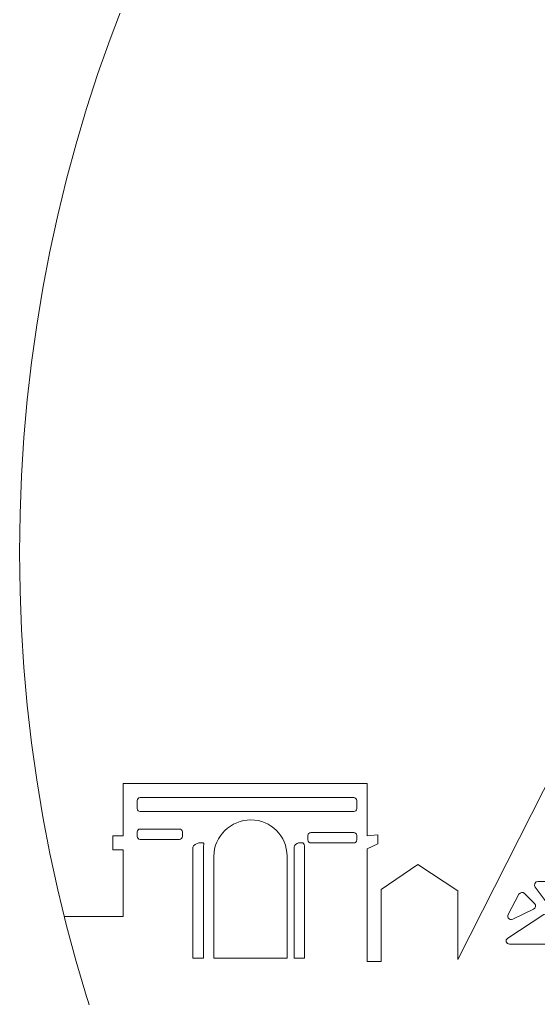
# Model space of a CAD drawing. Header units: millimetres. Extents: x 257 to 559, y -142 to 160.
# Drawn here: x 256.6 to 309.1, y -36.5 to 62.5 of the extents above; entities that cross this region are included whole.
import ezdxf

# ---------------------------------------------------------------- set-up
doc = ezdxf.new("R2010")
doc.units = ezdxf.units.MM
doc.header["$MEASUREMENT"] = 0
doc.layers.add('layer 1', color=7, linetype='Continuous')

msp = doc.modelspace()

# ---------------------------------------------------------------- linework, layer by layer
at = {"layer": 'layer 1', "color": 30, "lineweight": 20}
msp.add_ellipse((407.5945, 8.5706), major_axis=(0, 151.0001), ratio=0.9999993, dxfattribs=at)
at = {"layer": 'layer 1', "color": 250, "lineweight": 9}
for points, knots in [([(355.9065, 2.8414), (355.9065, 2.8414), (354.3998, 2.8414), (354.3998, 2.8414), (354.3998, 2.8414), (354.3998, 2.8414), (346.8136, 27.6247), (346.8136, 27.6247), (346.8136, 27.6247), (346.8136, 27.6247), (346.8136, 32.5777), (346.8136, 32.5777), (346.8136, 32.5777), (346.8136, 32.5777), (344.8317, 32.546), (344.8317, 32.546), (344.8317, 32.546), (344.8317, 32.546), (341.9358, 57.498), (341.9358, 57.498), (341.9358, 57.498), (341.9358, 57.498), (341.2958, 70.1345), (341.2958, 70.1345), (341.2958, 70.1345), (341.2958, 70.1345), (340.8168, 72.932), (340.8168, 72.932), (340.8168, 72.932), (340.8168, 72.932), (339.0324, 110.3021), (339.0324, 110.3021), (339.0324, 110.3021), (339.0324, 110.3021), (340.4347, 114.4998), (340.4347, 114.4998), (340.4347, 114.4998), (340.4347, 114.4998), (340.3387, 116.5953), (340.3387, 116.5953), (340.3387, 116.5953), (340.3387, 116.5953), (338.6398, 118.1969), (338.3399, 120.0952), (338.3399, 120.0952), (338.04, 121.9928), (336.8448, 121.6929), (336.4427, 122.4937), (336.4427, 122.4937), (336.044, 123.291), (335.9456, 127.687), (335.8433, 128.9887), (335.8433, 128.9887), (335.7833, 129.768), (335.5925, 132.4248), (335.5889, 134.4212), (335.5889, 134.4212), (335.155, 134.1742), (334.8192, 133.9241), (334.1136, 133.6701), (334.1136, 133.6701), (334.1136, 133.6701), (334.1136, 129.5916), (334.1136, 129.5916), (334.1136, 129.5916), (334.1136, 129.5916), (333.7686, 128.7873), (333.7686, 128.7873), (333.7686, 128.7873), (333.7686, 128.7873), (334.0293, 123.3898), (333.2285, 122.4937), (333.2285, 122.4937), (332.4312, 121.5945), (331.2914, 121.3931), (331.2914, 121.3931), (331.2914, 121.3931), (331.2914, 121.3931), (331.2914, 117.2444), (331.2914, 117.2444), (331.2914, 117.2444), (331.2914, 117.2444), (329.5741, 115.8968), (329.5741, 115.8968), (329.5741, 115.8968), (329.5741, 115.8968), (329.9625, 112.0021), (330.3611, 110.6016), (330.3611, 110.6016), (330.7598, 109.2046), (330.8042, 109.0035), (330.8042, 108.0055), (330.8042, 108.0055), (330.8042, 107.0033), (329.729, 78.4283), (329.729, 78.4283), (329.729, 78.4283), (329.729, 78.4283), (328.4385, 52.8484), (328.4385, 52.8484), (328.4385, 52.8484), (328.4385, 52.8484), (327.3466, 37.5625), (327.3466, 37.5625), (327.3466, 37.5625), (327.3466, 37.5625), (325.9659, 31.9674), (325.9659, 31.9674), (325.9659, 31.9674), (325.9659, 31.9674), (323.8831, 31.7664), (323.8831, 31.7664), (323.8831, 31.7664), (323.8831, 31.7664), (323.8831, 28.6972), (323.8831, 28.6972), (323.8831, 28.6972), (323.8831, 28.6972), (325.5771, 27.7694), (325.5771, 27.7694), (325.5771, 27.7694), (325.5771, 27.7694), (324.1487, 23.6115), (324.1487, 23.6115), (324.1487, 23.6115), (324.1487, 23.6115), (319.0585, 2.8414), (319.0585, 2.8414), (319.0585, 2.8414), (319.0585, 2.8414), (315.7692, 2.8414), (315.7692, 2.8414), (315.7692, 2.8414), (315.7692, 2.8414), (315.7692, -0.2306), (315.7692, -0.2306), (315.7692, -0.2306), (315.7692, -0.2306), (317.0709, -0.8056), (317.0709, -0.8056), (317.0709, -0.8056), (317.0709, -0.8056), (300.9525, -32.58), (300.9525, -32.58), (300.9525, -32.58), (300.9525, -32.58), (300.9525, -25.6306), (300.9525, -25.6306), (300.9525, -25.6306), (300.9525, -25.6306), (296.9062, -22.9883), (296.9062, -22.9883), (296.9062, -22.9883), (296.9062, -22.9883), (293.1914, -25.486), (293.1914, -25.486), (293.1914, -25.486), (293.1914, -25.486), (293.1914, -32.7892), (293.1914, -32.7892), (293.1914, -32.7892), (293.1914, -32.7892), (291.7803, -32.7892), (291.7803, -32.7892), (291.7803, -32.7892), (291.7803, -32.7892), (291.7803, -21.3973), (291.7803, -21.3973), (291.7803, -21.3973), (291.7803, -21.3973), (292.8386, -20.8893), (292.8386, -20.8893), (292.8386, -20.8893), (292.8386, -20.8893), (292.8386, -19.9861), (292.8386, -19.9861), (292.8386, -19.9861), (292.8386, -19.9861), (291.7803, -20.0885), (291.7803, -20.0885), (291.7803, -20.0885), (291.7803, -20.0885), (291.7803, -14.7975), (291.7803, -14.7975), (291.7803, -14.7975), (291.7803, -14.7975), (267.0859, -14.7975), (267.0859, -14.7975), (267.0859, -14.7975), (267.0859, -14.7975), (267.0859, -20.0892), (267.0859, -20.0892), (267.0859, -20.0892), (267.0859, -20.0892), (266.0275, -20.0892), (266.0275, -20.0892), (266.0275, -20.0892), (266.0275, -20.0892), (266.0275, -21.5003), (266.0275, -21.5003), (266.0275, -21.5003), (266.0275, -21.5003), (267.0859, -21.5003), (267.0859, -21.5003), (267.0859, -21.5003), (267.0859, -21.5003), (267.0859, -28.2329), (267.0859, -28.2329)], [0, 0, 0, 0, 0.0188679, 0.0188679, 0.0188679, 0.0188679, 0.0377358, 0.0377358, 0.0377358, 0.0377358, 0.0566038, 0.0566038, 0.0566038, 0.0566038, 0.0754717, 0.0754717, 0.0754717, 0.0754717, 0.0943396, 0.0943396, 0.0943396, 0.0943396, 0.1132075, 0.1132075, 0.1132075, 0.1132075, 0.1320755, 0.1320755, 0.1320755, 0.1320755, 0.1509434, 0.1509434, 0.1509434, 0.1509434, 0.1698113, 0.1698113, 0.1698113, 0.1698113, 0.1886792, 0.1886792, 0.1886792, 0.1886792, 0.2075472, 0.2075472, 0.2075472, 0.2075472, 0.2264151, 0.2264151, 0.2264151, 0.2264151, 0.245283, 0.245283, 0.245283, 0.245283, 0.2641509, 0.2641509, 0.2641509, 0.2641509, 0.2830189, 0.2830189, 0.2830189, 0.2830189, 0.3018868, 0.3018868, 0.3018868, 0.3018868, 0.3207547, 0.3207547, 0.3207547, 0.3207547, 0.3396226, 0.3396226, 0.3396226, 0.3396226, 0.3584906, 0.3584906, 0.3584906, 0.3584906, 0.3773585, 0.3773585, 0.3773585, 0.3773585, 0.3962264, 0.3962264, 0.3962264, 0.3962264, 0.4150943, 0.4150943, 0.4150943, 0.4150943, 0.4339623, 0.4339623, 0.4339623, 0.4339623, 0.4528302, 0.4528302, 0.4528302, 0.4528302, 0.4716981, 0.4716981, 0.4716981, 0.4716981, 0.490566, 0.490566, 0.490566, 0.490566, 0.509434, 0.509434, 0.509434, 0.509434, 0.5283019, 0.5283019, 0.5283019, 0.5283019, 0.5471698, 0.5471698, 0.5471698, 0.5471698, 0.5660377, 0.5660377, 0.5660377, 0.5660377, 0.5849057, 0.5849057, 0.5849057, 0.5849057, 0.6037736, 0.6037736, 0.6037736, 0.6037736, 0.6226415, 0.6226415, 0.6226415, 0.6226415, 0.6415094, 0.6415094, 0.6415094, 0.6415094, 0.6603774, 0.6603774, 0.6603774, 0.6603774, 0.6792453, 0.6792453, 0.6792453, 0.6792453, 0.6981132, 0.6981132, 0.6981132, 0.6981132, 0.7169811, 0.7169811, 0.7169811, 0.7169811, 0.7358491, 0.7358491, 0.7358491, 0.7358491, 0.754717, 0.754717, 0.754717, 0.754717, 0.7735849, 0.7735849, 0.7735849, 0.7735849, 0.7924528, 0.7924528, 0.7924528, 0.7924528, 0.8113208, 0.8113208, 0.8113208, 0.8113208, 0.8301887, 0.8301887, 0.8301887, 0.8301887, 0.8490566, 0.8490566, 0.8490566, 0.8490566, 0.8679245, 0.8679245, 0.8679245, 0.8679245, 0.8867925, 0.8867925, 0.8867925, 0.8867925, 0.9056604, 0.9056604, 0.9056604, 0.9056604, 0.9245283, 0.9245283, 0.9245283, 0.9245283, 0.9433962, 0.9433962, 0.9433962, 0.9433962, 0.9622642, 0.9622642, 0.9622642, 0.9622642, 1, 1, 1, 1]), ([(290.722, -17.3199), (290.722, -17.4853), (290.5879, -17.6197), (290.4221, -17.6197), (290.4221, -17.6197), (290.4221, -17.6197), (268.7968, -17.6197), (268.7968, -17.6197), (268.7968, -17.6197), (268.631, -17.6197), (268.497, -17.4853), (268.497, -17.3199), (268.497, -17.3199), (268.497, -17.3199), (268.497, -16.5085), (268.497, -16.5085), (268.497, -16.5085), (268.497, -16.343), (268.631, -16.2086), (268.7968, -16.2086), (268.7968, -16.2086), (268.7968, -16.2086), (290.4221, -16.2086), (290.4221, -16.2086), (290.4221, -16.2086), (290.5879, -16.2086), (290.722, -16.343), (290.722, -16.5085), (290.722, -16.5085), (290.722, -16.5085), (290.722, -17.3199), (290.722, -17.3199)], [0, 0, 0, 0, 0.1111111, 0.1111111, 0.1111111, 0.1111111, 0.2222222, 0.2222222, 0.2222222, 0.2222222, 0.3333333, 0.3333333, 0.3333333, 0.3333333, 0.4444444, 0.4444444, 0.4444444, 0.4444444, 0.5555556, 0.5555556, 0.5555556, 0.5555556, 0.6666667, 0.6666667, 0.6666667, 0.6666667, 0.7777778, 0.7777778, 0.7777778, 0.7777778, 1, 1, 1, 1]), ([(283.6664, -32.4364), (283.6664, -32.4364), (276.2581, -32.4364), (276.2581, -32.4364), (276.2581, -32.4364), (276.2581, -32.4364), (276.2581, -22.1205), (276.2581, -22.1205), (276.2581, -22.1205), (276.2581, -20.1026), (277.998, -18.4653), (280.0159, -18.4653), (280.0159, -18.4653), (281.0248, -18.4653), (281.9364, -18.8749), (282.5961, -19.5342), (282.5961, -19.5342), (283.2593, -20.1978), (283.6664, -21.1112), (283.6664, -22.1205), (283.6664, -22.1205), (283.6664, -22.1205), (283.6664, -32.4364), (283.6664, -32.4364)], [0, 0, 0, 0, 0.1428571, 0.1428571, 0.1428571, 0.1428571, 0.2857143, 0.2857143, 0.2857143, 0.2857143, 0.4285714, 0.4285714, 0.4285714, 0.4285714, 0.5714286, 0.5714286, 0.5714286, 0.5714286, 0.7142857, 0.7142857, 0.7142857, 0.7142857, 1, 1, 1, 1]), ([(273.0831, -20.1421), (273.0831, -20.3075), (272.949, -20.4419), (272.7832, -20.4419), (272.7832, -20.4419), (272.7832, -20.4419), (268.7968, -20.4419), (268.7968, -20.4419), (268.7968, -20.4419), (268.631, -20.4419), (268.497, -20.3075), (268.497, -20.1421), (268.497, -20.1421), (268.497, -20.1421), (268.497, -19.6835), (268.497, -19.6835), (268.497, -19.6835), (268.497, -19.518), (268.631, -19.3836), (268.7968, -19.3836), (268.7968, -19.3836), (268.7968, -19.3836), (272.7832, -19.3836), (272.7832, -19.3836), (272.7832, -19.3836), (272.949, -19.3836), (273.0831, -19.518), (273.0831, -19.6835), (273.0831, -19.6835), (273.0831, -19.6835), (273.0831, -20.1421), (273.0831, -20.1421)], [0, 0, 0, 0, 0.1111111, 0.1111111, 0.1111111, 0.1111111, 0.2222222, 0.2222222, 0.2222222, 0.2222222, 0.3333333, 0.3333333, 0.3333333, 0.3333333, 0.4444444, 0.4444444, 0.4444444, 0.4444444, 0.5555556, 0.5555556, 0.5555556, 0.5555556, 0.6666667, 0.6666667, 0.6666667, 0.6666667, 0.7777778, 0.7777778, 0.7777778, 0.7777778, 1, 1, 1, 1]), ([(290.722, -20.4949), (290.722, -20.6603), (290.5876, -20.7947), (290.4221, -20.7947), (290.4221, -20.7947), (290.4221, -20.7947), (286.0829, -20.7947), (286.0829, -20.7947), (286.0829, -20.7947), (285.9175, -20.7947), (285.7831, -20.6603), (285.7831, -20.4949), (285.7831, -20.4949), (285.7831, -20.4949), (285.7831, -20.0362), (285.7831, -20.0362), (285.7831, -20.0362), (285.7831, -19.8708), (285.9175, -19.7364), (286.0829, -19.7364), (286.0829, -19.7364), (286.0829, -19.7364), (290.4221, -19.7364), (290.4221, -19.7364), (290.4221, -19.7364), (290.5876, -19.7364), (290.722, -19.8708), (290.722, -20.0362), (290.722, -20.0362), (290.722, -20.0362), (290.722, -20.4949), (290.722, -20.4949)], [0, 0, 0, 0, 0.1111111, 0.1111111, 0.1111111, 0.1111111, 0.2222222, 0.2222222, 0.2222222, 0.2222222, 0.3333333, 0.3333333, 0.3333333, 0.3333333, 0.4444444, 0.4444444, 0.4444444, 0.4444444, 0.5555556, 0.5555556, 0.5555556, 0.5555556, 0.6666667, 0.6666667, 0.6666667, 0.6666667, 0.7777778, 0.7777778, 0.7777778, 0.7777778, 1, 1, 1, 1]), ([(275.1997, -32.4364), (275.1997, -32.4364), (274.1414, -32.4364), (274.1414, -32.4364), (274.1414, -32.4364), (274.1414, -32.4364), (274.1414, -21.2279), (274.1414, -21.2279), (274.1414, -21.2279), (274.1414, -21.0621), (274.5697, -20.7947), (274.7355, -20.7947), (274.7355, -20.7947), (274.7355, -20.7947), (275.1659, -20.7947), (275.1659, -20.7947), (275.1659, -20.7947), (275.3317, -20.7947), (275.1997, -21.0621), (275.1997, -21.2279), (275.1997, -21.2279), (275.1997, -21.2279), (275.1997, -32.4364), (275.1997, -32.4364)], [0, 0, 0, 0, 0.1428571, 0.1428571, 0.1428571, 0.1428571, 0.2857143, 0.2857143, 0.2857143, 0.2857143, 0.4285714, 0.4285714, 0.4285714, 0.4285714, 0.5714286, 0.5714286, 0.5714286, 0.5714286, 0.7142857, 0.7142857, 0.7142857, 0.7142857, 1, 1, 1, 1]), ([(285.4303, -32.4364), (285.4303, -32.4364), (284.372, -32.4364), (284.372, -32.4364), (284.372, -32.4364), (284.372, -32.4364), (284.372, -21.2279), (284.372, -21.2279), (284.372, -21.2279), (284.372, -21.0621), (284.6556, -20.7947), (284.8214, -20.7947), (284.8214, -20.7947), (284.8214, -20.7947), (285.2483, -20.7947), (285.2483, -20.7947), (285.2483, -20.7947), (285.4141, -20.7947), (285.4303, -21.0621), (285.4303, -21.2279), (285.4303, -21.2279), (285.4303, -21.2279), (285.4303, -32.4364), (285.4303, -32.4364)], [0, 0, 0, 0, 0.1428571, 0.1428571, 0.1428571, 0.1428571, 0.2857143, 0.2857143, 0.2857143, 0.2857143, 0.4285714, 0.4285714, 0.4285714, 0.4285714, 0.5714286, 0.5714286, 0.5714286, 0.5714286, 0.7142857, 0.7142857, 0.7142857, 0.7142857, 1, 1, 1, 1]), ([(309.0749, -24.6753), (309.0749, -24.6753), (311.9147, -24.6753), (311.9147, -24.6753), (311.9147, -24.6753), (312.2569, -24.6753), (312.398, -25.1494), (312.1193, -25.3505), (312.1193, -25.3505), (312.1193, -25.3505), (310.2884, -26.6917), (310.2884, -26.6917), (310.2884, -26.6917), (310.1332, -26.8011), (309.9145, -26.7785), (309.8016, -26.6265), (309.8016, -26.6265), (309.8016, -26.6265), (308.7927, -25.2753), (308.7927, -25.2753), (308.7927, -25.2753), (308.6163, -25.0425), (308.7821, -24.6753), (309.0749, -24.6753)], [0, 0, 0, 0, 0.1428571, 0.1428571, 0.1428571, 0.1428571, 0.2857143, 0.2857143, 0.2857143, 0.2857143, 0.4285714, 0.4285714, 0.4285714, 0.4285714, 0.5714286, 0.5714286, 0.5714286, 0.5714286, 0.7142857, 0.7142857, 0.7142857, 0.7142857, 1, 1, 1, 1]), ([(306.048, -28.026), (306.048, -28.026), (307.1381, -25.9834), (307.1381, -25.9834), (307.1381, -25.9834), (307.251, -25.7713), (307.5332, -25.7329), (307.699, -25.8987), (307.699, -25.8987), (307.699, -25.8987), (308.7186, -26.9214), (308.7186, -26.9214), (308.7186, -26.9214), (308.8879, -27.0911), (308.842, -27.38), (308.6233, -27.4862), (308.6233, -27.4862), (308.6233, -27.4862), (306.5137, -28.5089), (306.5137, -28.5089), (306.5137, -28.5089), (306.2068, -28.6574), (305.8893, -28.3258), (306.048, -28.026)], [0, 0, 0, 0, 0.1428571, 0.1428571, 0.1428571, 0.1428571, 0.2857143, 0.2857143, 0.2857143, 0.2857143, 0.4285714, 0.4285714, 0.4285714, 0.4285714, 0.5714286, 0.5714286, 0.5714286, 0.5714286, 0.7142857, 0.7142857, 0.7142857, 0.7142857, 1, 1, 1, 1]), ([(311.636, -30.4598), (311.636, -30.4598), (311.4526, -30.8468), (311.4526, -30.8468), (311.4526, -30.8468), (311.3962, -30.9773), (311.2692, -31.0253), (311.128, -31.0253), (311.128, -31.0253), (311.128, -31.0253), (306.1927, -31.0253), (306.1927, -31.0253), (306.1927, -31.0253), (305.8434, -31.0253), (305.7058, -30.6069), (306.0022, -30.4128), (306.0022, -30.4128), (306.0022, -30.4128), (309.6711, -28.0288), (309.6711, -28.0288), (309.6711, -28.0288), (309.8263, -27.9265), (310.038, -27.9744), (310.1473, -28.1258), (310.1473, -28.1258), (310.1473, -28.1258), (311.5937, -30.1098), (311.5937, -30.1098), (311.5937, -30.1098), (311.6678, -30.2086), (311.6819, -30.3472), (311.636, -30.4598)], [0, 0, 0, 0, 0.1111111, 0.1111111, 0.1111111, 0.1111111, 0.2222222, 0.2222222, 0.2222222, 0.2222222, 0.3333333, 0.3333333, 0.3333333, 0.3333333, 0.4444444, 0.4444444, 0.4444444, 0.4444444, 0.5555556, 0.5555556, 0.5555556, 0.5555556, 0.6666667, 0.6666667, 0.6666667, 0.6666667, 0.7777778, 0.7777778, 0.7777778, 0.7777778, 1, 1, 1, 1])]:
    msp.add_open_spline(points, degree=3, knots=knots, dxfattribs=at)
at = {"layer": 'layer 1', "color": 250, "lineweight": 20}
msp.add_open_spline([(267.0859, -28.2329), (267.0859, -28.2329), (261.1114, -28.2329), (261.1114, -28.2329)], degree=3, dxfattribs=at)

doc.saveas('drawing.dxf')
